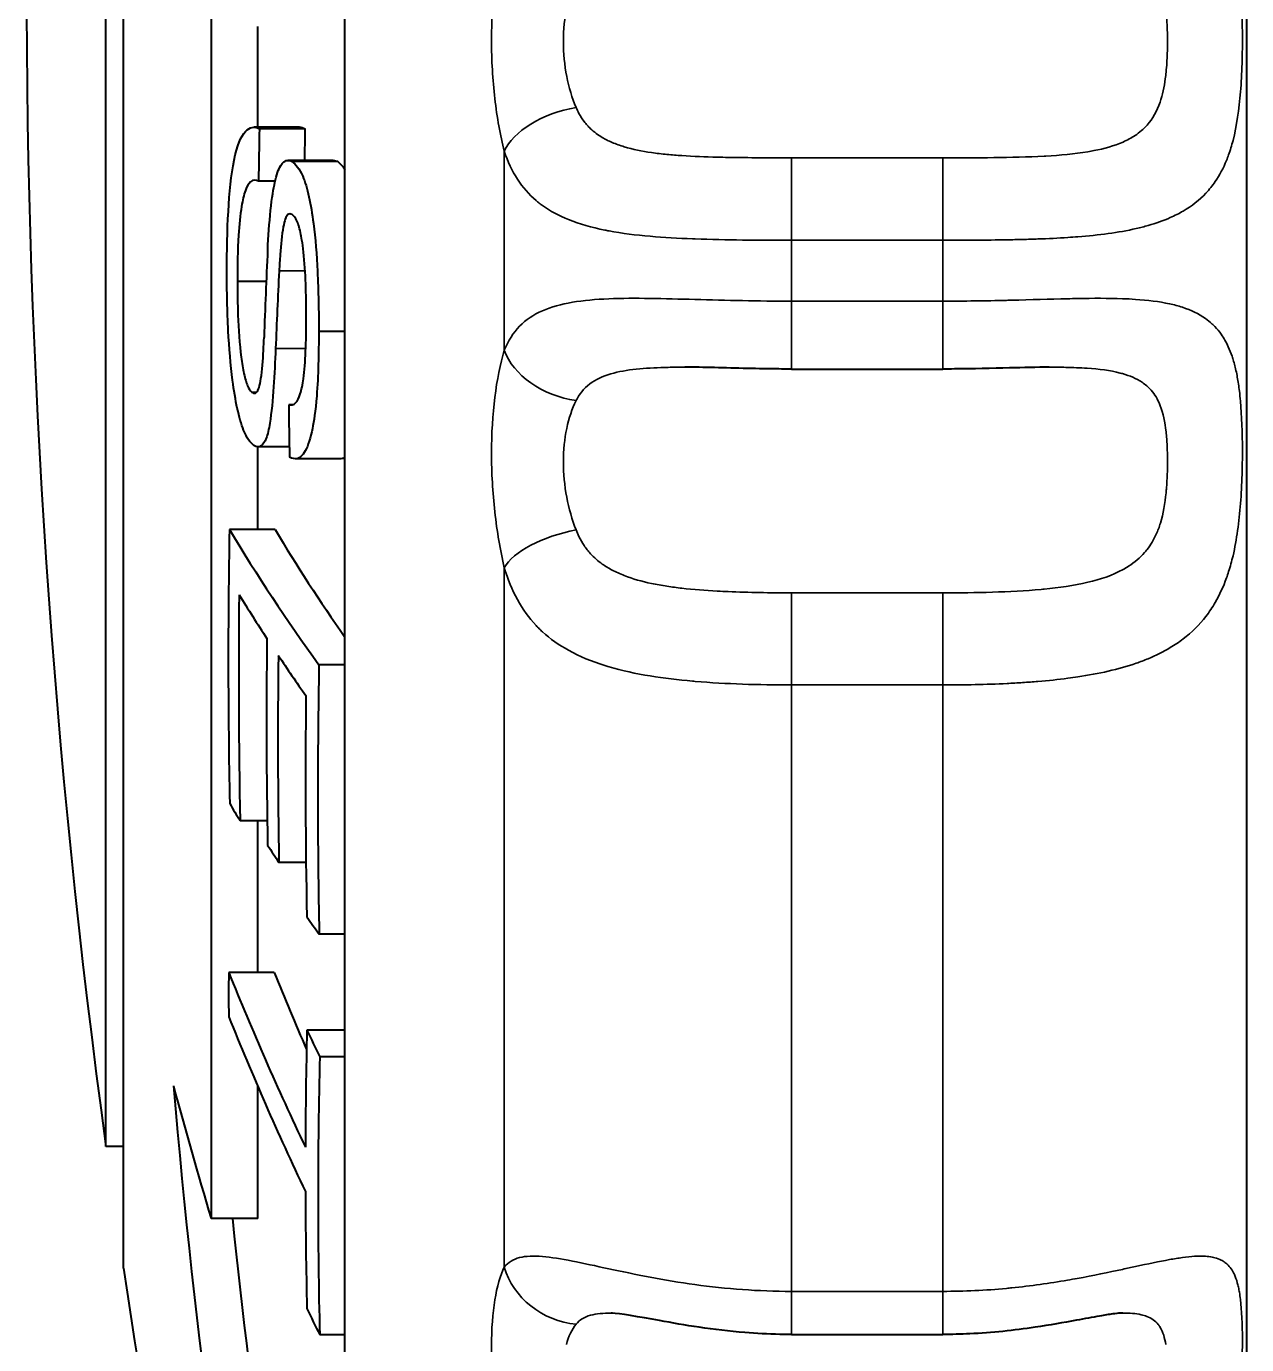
# Model space of a CAD drawing. Header units: millimetres. Extents: x 0 to 3364, y 0 to 2376.
# Drawn here: x 1915.67 to 1923.7, y 1277.7 to 1286.37 of the extents above; entities that cross this region are included whole.
import ezdxf

# ---------------------------------------------------------------- set-up
doc = ezdxf.new("R2010")
doc.units = ezdxf.units.MM
doc.header["$LTSCALE"] = 4
doc.layers.add('가시적인 것(ISO)', color=3, linetype='Continuous', lineweight=40, true_color=0x00ff00)
doc.layers.add('가시적인 좁은 것(ISO)', color=3, linetype='Continuous', lineweight=35, true_color=0x00ff00)

msp = doc.modelspace()

# ---------------------------------------------------------------- linework, layer by layer
at = {"layer": '가시적인 것(ISO)'}
for p, q in [((1923.7023, 1304.6988), (1923.7023, 1269.6988)), ((1916.31, 1278.1988), (1916.31, 1295.1988)), ((1916.1949, 1278.9988), (1916.1949, 1294.3988)), ((1917.7671, 1276.0113), (1917.7671, 1293.8087)), ((1916.8874, 1292.1358), (1916.8874, 1278.526)), ((1917.194, 1285.7057), (1917.194, 1286.3692)), ((1917.4692, 1285.7057), (1917.1692, 1285.7057)), ((1917.5051, 1285.6961), (1917.2051, 1285.6961)), ((1917.6917, 1285.4876), (1917.3917, 1285.4876)), ((1917.7209, 1285.4792), (1917.4209, 1285.4792)), ((1917.3089, 1285.3508), (1917.1995, 1285.3508)), ((1917.2502, 1284.69), (1917.06, 1284.69)), ((1917.7671, 1284.3623), (1917.5961, 1284.3623)), ((1920.7062, 1284.1145), (1921.7023, 1284.1145)), ((1917.1843, 1283.9596), (1917.1587, 1283.9596)), ((1917.4253, 1283.88), (1917.3978, 1283.88)), ((1917.194, 1283.059), (1917.194, 1283.6027)), ((1917.4017, 1283.6025), (1917.197, 1283.6025)), ((1917.7409, 1283.5244), (1917.4409, 1283.5244)), ((1917.3079, 1283.059), (1917.0079, 1283.059)), ((1917.7671, 1282.1689), (1917.5971, 1282.1689)), ((1917.2566, 1281.1422), (1917.0783, 1281.1422)), ((1917.194, 1280.1448), (1917.194, 1281.1422)), ((1917.5118, 1280.8678), (1917.334, 1280.8678)), ((1917.7671, 1280.3968), (1917.5984, 1280.3968)), ((1917.3031, 1280.1448), (1917.0031, 1280.1448)), ((1917.7671, 1279.7638), (1917.5183, 1279.7638)), ((1917.7671, 1279.5896), (1917.6021, 1279.5896)), ((1917.194, 1278.526), (1917.194, 1279.3948)), ((1916.31, 1278.9988), (1916.1949, 1278.9988)), ((1917.194, 1278.526), (1916.8874, 1278.526)), ((1917.7671, 1277.7591), (1917.6021, 1277.7591)), ((1920.7062, 1277.7621), (1921.7023, 1277.7621))]:
    msp.add_line(p, q, dxfattribs=at)
for start, end in [(172.22258, 187.77742), (188.59128, 198.96285)]:
    msp.add_arc((1972.5715, 1286.6988), 56.9, start, end, dxfattribs=at)
for centre, major_axis, ratio, start_param, end_param in [((1972.2715, 1284.6451), (-55.0767, 0), 0.987526, 6.26386, 6.27021), ((1972.5715, 1284.6451), (-55.0767, 0), 0.987526, 6.26386, 6.267694), ((1972.2715, 1282.5651), (-55.0669, 0), 0.948784, 6.238521, 6.249541), ((1972.2715, 1282.2984), (-54.9982, 0), 0.944286, 6.235777, 6.245586), ((1972.2715, 1284.5017), (-54.8773, 0), 0.987352, 0.011475, 0.017843), ((1972.2715, 1282.2088), (-55.2712, 0), 0.929726, 6.26664, 6.301748), ((1972.2715, 1287.5492), (-56.5926, 0), 0.368275, 0.217147, 0.261108), ((1972.5715, 1287.5492), (-56.5926, 0), 0.368275, 0.217147, 0.252056), ((1972.2715, 1282.0973), (-55.2027, 0), 0.929765, 6.272809, 6.301794), ((1972.2715, 1287.2331), (-56.5971, 0), 0.368297, 0.222673, 0.23688), ((1972.2715, 1281.8083), (-55.0196, 0), 0.929742, 6.272761, 6.299367), ((1972.2715, 1281.6955), (-54.9447, 0), 0.929742, 6.272747, 6.299389), ((1972.2715, 1287.2342), (-56.5971, 0), 0.368372, 0.242452, 0.255484), ((1972.2715, 1281.3171), (-54.682, 0), 0.929679, 6.266428, 6.30129), ((1972.2715, 1281.4311), (-54.763, 0), 0.929708, 6.27269, 6.301285), ((1972.2715, 1285.7441), (-56.5907, 0), 0.368181, 0.217153, 0.222701), ((1972.2715, 1285.8706), (-56.593, 0), 0.368181, 0.236898, 0.242471), ((1972.2715, 1285.7756), (-56.5913, 0), 0.368181, 0.255509, 0.261109), ((1972.2715, 1279.9898), (-55.2687, 0), 0.835325, 6.279827, 6.286143), ((1972.2715, 1286.847), (-56.5997, 0), 0.549192, 0.217321, 0.255392), ((1972.5715, 1286.847), (-56.5997, 0), 0.549192, 0.217321, 0.234087), ((1972.2715, 1286.5553), (-56.5997, 0), 0.549192, 0.217316, 0.255388), ((1972.2715, 1278.8497), (-54.7641, 0), 0.835862, 6.263215, 6.280025), ((1972.2715, 1287.6117), (-56.5895, 0), 0.548854, 0.255443, 0.261244), ((1972.2715, 1278.6737), (-54.6803, 0), 0.835776, 6.263143, 6.303198), ((1972.5715, 1283.7189), (-56.1173, 0), 0.948483, 0.081248, 0.173445), ((1972.5715, 1286.6988), (-56.9, 0), 0.69853, 0.184704, 0.207101), ((1972.2715, 1278.8499), (-54.7642, 0), 0.835862, 0.003214, 0.020024), ((1972.5715, 1283.7189), (-55.8131, 0), 0.948483, 0.098253, 0.169616), ((1972.2715, 1285.7809), (-56.5893, 0), 0.548854, 0.255433, 0.261235)]:
    msp.add_ellipse(centre, major_axis=major_axis, ratio=ratio, start_param=start_param, end_param=end_param, dxfattribs=at)
for points, knots in [([(1916.9908, 1284.7571), (1916.9916, 1285.0236), (1917.0007, 1285.296), (1917.0773, 1285.6812), (1917.142, 1285.7291), (1917.2051, 1285.6961)], [0, 0, 0, 0, 0.5, 0.5, 1, 1, 1, 1]), ([(1917.2596, 1284.8978), (1917.2643, 1284.9865), (1917.2702, 1285.0752), (1917.288, 1285.2447), (1917.2981, 1285.3026), (1917.3179, 1285.3908), (1917.3304, 1285.4282), (1917.359, 1285.476), (1917.3716, 1285.4838), (1917.3948, 1285.4896), (1917.4079, 1285.486), (1917.4209, 1285.4792)], [-0.0668895, -0.0668895, -0.0668895, -0.0668895, -0.05546221, -0.05546221, -0.04331443, -0.04331443, -0.02886897, -0.02886897, -0.01583644, -0.01583644, 0, 0, 0, 0]), ([(1917.4209, 1285.4792), (1917.4445, 1285.4623), (1917.4688, 1285.4337), (1917.4903, 1285.3828), (1917.5053, 1285.3471), (1917.5194, 1285.3005), (1917.5312, 1285.2475), (1917.5429, 1285.1947), (1917.5529, 1285.135), (1917.5609, 1285.0728), (1917.5738, 1284.9732), (1917.5822, 1284.8651), (1917.5874, 1284.7582), (1917.594, 1284.6263), (1917.5956, 1284.4932), (1917.5961, 1284.3623)], [0, 0, 0, 0, 0.205675, 0.205675, 0.205675, 0.348861, 0.348861, 0.348861, 0.490832, 0.490832, 0.490832, 0.719149, 0.719149, 0.719149, 1, 1, 1, 1]), ([(1917.1995, 1285.3508), (1917.1814, 1285.3592), (1917.163, 1285.3609), (1917.146, 1285.3457), (1917.1342, 1285.3352), (1917.1228, 1285.3162), (1917.1128, 1285.2892), (1917.1029, 1285.2622), (1917.0943, 1285.2254), (1917.0874, 1285.1839), (1917.0783, 1285.1285), (1917.0721, 1285.0628), (1917.0679, 1284.9951), (1917.0619, 1284.8979), (1917.0603, 1284.7937), (1917.06, 1284.69)], [0, 0, 0, 0, 0.213982, 0.213982, 0.213982, 0.36271, 0.36271, 0.36271, 0.512333, 0.512333, 0.512333, 0.712685, 0.712685, 0.712685, 1, 1, 1, 1]), ([(1917.42, 1285.1315), (1917.4107, 1285.1354), (1917.4012, 1285.1381), (1917.3925, 1285.1305), (1917.3863, 1285.1251), (1917.3804, 1285.1149), (1917.3753, 1285.1011), (1917.3702, 1285.0874), (1917.3658, 1285.0694), (1917.3622, 1285.0495), (1917.3525, 1284.9967), (1917.3467, 1284.9324), (1917.3419, 1284.8684), (1917.3392, 1284.8327), (1917.337, 1284.7962), (1917.335, 1284.7596)], [0, 0, 0, 0, 0.188195, 0.188195, 0.188195, 0.32074, 0.32074, 0.32074, 0.452846, 0.452846, 0.452846, 0.805042, 0.805042, 0.805042, 1, 1, 1, 1]), ([(1917.5138, 1284.4468), (1917.5134, 1284.5714), (1917.5116, 1284.7219), (1917.4916, 1284.9288), (1917.4839, 1284.9732), (1917.4712, 1285.0347), (1917.463, 1285.0629), (1917.441, 1285.1146), (1917.4301, 1285.124), (1917.42, 1285.1315)], [-0.04315913, -0.04315913, -0.04315913, -0.04315913, -0.02890902, -0.02890902, -0.02156326, -0.02156326, -0.01231879, -0.01231879, 0, 0, 0, 0]), ([(1917.1681, 1283.6122), (1917.1454, 1283.6308), (1917.122, 1283.6598), (1917.1009, 1283.7132), (1917.086, 1283.751), (1917.0718, 1283.7999), (1917.0597, 1283.856), (1917.0477, 1283.9118), (1917.0373, 1283.9747), (1917.0288, 1284.0403), (1917.0153, 1284.1432), (1917.0062, 1284.255), (1917.0004, 1284.3655), (1916.9934, 1284.496), (1916.9912, 1284.6276), (1916.9908, 1284.7571)], [0, 0, 0, 0, 0.208448, 0.208448, 0.208448, 0.355174, 0.355174, 0.355174, 0.500497, 0.500497, 0.500497, 0.73003, 0.73003, 0.73003, 1, 1, 1, 1]), ([(1917.06, 1284.69), (1917.0603, 1284.6167), (1917.0611, 1284.5428), (1917.0639, 1284.4689), (1917.0675, 1284.3756), (1917.0739, 1284.2794), (1917.0852, 1284.1927), (1917.0902, 1284.1544), (1917.0962, 1284.1171), (1917.1033, 1284.085), (1917.1105, 1284.0527), (1917.1189, 1284.0243), (1917.1278, 1284.0036), (1917.1359, 1283.9847), (1917.1447, 1283.9718), (1917.1533, 1283.9641), (1917.1551, 1283.9625), (1917.1569, 1283.9611), (1917.1587, 1283.9596)], [0, 0, 0, 0, 0.24964, 0.24964, 0.24964, 0.567627, 0.567627, 0.567627, 0.70644, 0.70644, 0.70644, 0.846562, 0.846562, 0.846562, 0.973764, 0.973764, 0.973764, 1, 1, 1, 1]), ([(1917.3978, 1283.88), (1917.4138, 1283.8762), (1917.4301, 1283.8766), (1917.4448, 1283.8937), (1917.4554, 1283.9061), (1917.4656, 1283.9244), (1917.4741, 1283.9511), (1917.4825, 1283.9779), (1917.4895, 1284.0124), (1917.4949, 1284.0506), (1917.5024, 1284.1041), (1917.5068, 1284.1662), (1917.5096, 1284.2294), (1917.5126, 1284.2999), (1917.5135, 1284.3734), (1917.5138, 1284.4468)], [0, 0, 0, 0, 0.219028, 0.219028, 0.219028, 0.376212, 0.376212, 0.376212, 0.533707, 0.533707, 0.533707, 0.754811, 0.754811, 0.754811, 1, 1, 1, 1]), ([(1917.5961, 1284.3623), (1917.5954, 1284.217), (1917.5926, 1284.0703), (1917.574, 1283.8356), (1917.5635, 1283.77), (1917.5417, 1283.6619), (1917.5256, 1283.6106), (1917.4873, 1283.5406), (1917.4674, 1283.5305), (1917.4394, 1283.521), (1917.421, 1283.526), (1917.4029, 1283.535)], [-0.06755985, -0.06755985, -0.06755985, -0.06755985, -0.05606052, -0.05606052, -0.04711436, -0.04711436, -0.03529811, -0.03529811, -0.02227652, -0.02227652, 0, 0, 0, 0]), ([(1917.1587, 1283.9596), (1917.168, 1283.9544), (1917.1776, 1283.9528), (1917.1863, 1283.9614), (1917.1924, 1283.9675), (1917.1982, 1283.9788), (1917.2031, 1283.9941), (1917.208, 1284.0094), (1917.2122, 1284.029), (1917.2155, 1284.0512), (1917.2236, 1284.1056), (1917.2284, 1284.1709), (1917.2319, 1284.2369), (1917.2334, 1284.2651), (1917.2346, 1284.2938), (1917.2358, 1284.3226)], [0, 0, 0, 0, 0.204759, 0.204759, 0.204759, 0.349575, 0.349575, 0.349575, 0.493777, 0.493777, 0.493777, 0.849303, 0.849303, 0.849303, 1, 1, 1, 1]), ([(1917.3121, 1284.2506), (1917.3083, 1284.1648), (1917.3041, 1284.0795), (1917.2985, 1283.9977), (1917.2926, 1283.9122), (1917.2849, 1283.8282), (1917.2736, 1283.7579), (1917.2673, 1283.7186), (1917.2592, 1283.6843), (1917.2496, 1283.6596), (1917.2401, 1283.6348), (1917.2292, 1283.6182), (1917.2177, 1283.6097), (1917.202, 1283.5979), (1917.1849, 1283.6021), (1917.1681, 1283.6122)], [0, 0, 0, 0, 0.248117, 0.248117, 0.248117, 0.508771, 0.508771, 0.508771, 0.654238, 0.654238, 0.654238, 0.799445, 0.799445, 0.799445, 1, 1, 1, 1]), ([(1920.7062, 1284.1145), (1920.7008, 1284.1145), (1920.6954, 1284.1145), (1920.6739, 1284.1146), (1920.6578, 1284.1146), (1920.5933, 1284.115), (1920.5449, 1284.1157), (1920.3514, 1284.1191), (1920.2055, 1284.1243), (1920.051, 1284.1265), (1920.0284, 1284.1267), (1920.0063, 1284.1267)], [0, 0, 0, 0, 0.00161277, 0.00161277, 0.00645153, 0.00645153, 0.0209804, 0.0209804, 0.06502128, 0.06502128, 0.07273627, 0.07273627, 0.07273627, 0.07273627]), ([(1922.403, 1284.1266), (1922.3217, 1284.1266), (1922.2327, 1284.1242), (1922.0247, 1284.1186), (1921.902, 1284.1157), (1921.754, 1284.1146), (1921.7281, 1284.1145), (1921.7023, 1284.1145)], [0.00000539, 0.00000539, 0.00000539, 0.00000539, 0.02840821, 0.02840821, 0.0651155, 0.0651155, 0.07287177, 0.07287177, 0.07287177, 0.07287177]), ([(1917.7671, 1283.5315), (1917.7632, 1283.5293), (1917.7598, 1283.5279), (1917.7518, 1283.5252), (1917.7464, 1283.5244), (1917.7409, 1283.5244)], [-0.02572295, -0.02572295, -0.02572295, -0.02572295, -0.02227603, -0.02227603, -0.01556886, -0.01556886, -0.01556886, -0.01556886]), ([(1920.7062, 1277.7621), (1920.6806, 1277.7621), (1920.655, 1277.7624), (1920.5527, 1277.7646), (1920.476, 1277.7686), (1920.298, 1277.7828), (1920.1967, 1277.7948), (1920.0089, 1277.8229), (1919.9209, 1277.8385), (1919.7067, 1277.8778), (1919.5669, 1277.9013), (1919.5247, 1277.903), (1919.5222, 1277.9031), (1919.5207, 1277.9031)], [0, 0, 0, 0, 0.0076706, 0.0076706, 0.0307182, 0.0307182, 0.0617722, 0.0617722, 0.0904408, 0.0904408, 0.1366879, 0.1366879, 0.1404986, 0.1404986, 0.1404986, 0.1404986]), ([(1922.8874, 1277.9031), (1922.8843, 1277.9031), (1922.8775, 1277.9029), (1922.8564, 1277.9014), (1922.8399, 1277.8996), (1922.7959, 1277.8938), (1922.7663, 1277.889), (1922.6879, 1277.8755), (1922.6363, 1277.8658), (1922.4973, 1277.8401), (1922.4052, 1277.8237), (1922.1725, 1277.789), (1922.0266, 1277.7733), (1921.8212, 1277.7636), (1921.7617, 1277.7621), (1921.7023, 1277.7621)], [0, 0, 0, 0, 0.0076116, 0.0076116, 0.017567, 0.017567, 0.0306293, 0.0306293, 0.049629, 0.049629, 0.0796158, 0.0796158, 0.1236602, 0.1236602, 0.1414928, 0.1414928, 0.1414928, 0.1414928])]:
    msp.add_open_spline(points, degree=3, knots=knots, dxfattribs=at)
for points in [[(1917.4692, 1285.7057), (1917.4811, 1285.7057), (1917.4931, 1285.7024), (1917.5051, 1285.6961)], [(1917.6917, 1285.4876), (1917.7014, 1285.4876), (1917.7112, 1285.4843), (1917.7209, 1285.4792)], [(1917.7209, 1285.4792), (1917.7364, 1285.4681), (1917.7521, 1285.452), (1917.7671, 1285.428)], [(1920.0063, 1284.1267), (1920.006, 1284.1267), (1920.0057, 1284.1267), (1920.0054, 1284.1267)], [(1922.8874, 1277.9031), (1922.8874, 1277.9031), (1922.8874, 1277.9031), (1922.8874, 1277.9031)]]:
    msp.add_open_spline(points, degree=3, dxfattribs=at)
at = {"layer": '가시적인 좁은 것(ISO)'}
for p, q in [((1918.8167, 1285.5472), (1918.8167, 1284.2381)), ((1920.7062, 1285.5044), (1921.7023, 1285.5044)), ((1920.7062, 1284.9617), (1920.7062, 1285.5044)), ((1921.7023, 1285.5044), (1921.7023, 1284.9617)), ((1920.7062, 1284.9617), (1920.7062, 1284.5611)), ((1921.7023, 1284.9617), (1920.7062, 1284.9617)), ((1921.7023, 1284.9617), (1921.7023, 1284.5611)), ((1917.5059, 1284.7596), (1917.335, 1284.7596)), ((1920.7062, 1284.1145), (1920.7062, 1284.5611)), ((1920.7062, 1284.5611), (1921.7023, 1284.5611)), ((1921.7023, 1284.5611), (1921.7023, 1284.1145)), ((1917.5104, 1284.2506), (1917.3121, 1284.2506)), ((1918.8167, 1282.8076), (1918.8167, 1278.2062)), ((1920.7062, 1282.642), (1921.7023, 1282.642)), ((1920.7062, 1282.0358), (1920.7062, 1282.642)), ((1921.7023, 1282.0358), (1921.7023, 1282.642)), ((1920.7062, 1282.0358), (1920.7062, 1278.0458)), ((1921.7023, 1282.0358), (1920.7062, 1282.0358)), ((1921.7023, 1282.0358), (1921.7023, 1278.0458)), ((1920.7062, 1277.7621), (1920.7062, 1278.0458)), ((1920.7062, 1278.0458), (1921.7023, 1278.0458)), ((1921.7023, 1277.7621), (1921.7023, 1278.0458))]:
    msp.add_line(p, q, dxfattribs=at)
for centre, major_axis, ratio, start_param, end_param in [((1919.2891, 1285.5573), (-0.4847, -0.1229), 0.544773, 4.575119, 5.8823), ((1919.2891, 1284.2597), (0.4792, -0.1426), 0.691297, 3.608122, 4.915303), ((1919.2891, 1282.8418), (-0.487, -0.1135), 0.418641, 4.615134, 5.922315), ((1919.2891, 1278.2808), (-0.4493, 0.2194), 0.882823, 0.670668, 1.977849), ((1919.584, 1277.2727), (0.2088, -0.619), 0.508541, 3.451727, 3.804116)]:
    msp.add_ellipse(centre, major_axis=major_axis, ratio=ratio, start_param=start_param, end_param=end_param, dxfattribs=at)
for points, knots in [([(1921.7023, 1287.5238), (1921.8445, 1287.5238), (1921.9842, 1287.5237), (1922.1215, 1287.5226), (1922.1331, 1287.5225), (1922.1447, 1287.5224), (1922.1563, 1287.5223), (1922.2816, 1287.5211), (1922.4058, 1287.5189), (1922.5233, 1287.5137), (1922.5449, 1287.5128), (1922.5664, 1287.5117), (1922.5876, 1287.5105), (1922.6919, 1287.5048), (1922.7916, 1287.4962), (1922.886, 1287.4825), (1922.9145, 1287.4784), (1922.9425, 1287.4737), (1922.97, 1287.4686), (1923.0518, 1287.4532), (1923.1268, 1287.4333), (1923.1953, 1287.4068), (1923.2245, 1287.3956), (1923.2525, 1287.3831), (1923.2794, 1287.3691), (1923.3367, 1287.3395), (1923.387, 1287.3041), (1923.4307, 1287.2618), (1923.4468, 1287.2463), (1923.462, 1287.2297), (1923.4764, 1287.2121), (1923.4819, 1287.2053), (1923.4874, 1287.1983), (1923.4926, 1287.1912), (1923.5079, 1287.1707), (1923.522, 1287.149), (1923.535, 1287.1259), (1923.5438, 1287.1104), (1923.552, 1287.0944), (1923.5598, 1287.0777), (1923.5676, 1287.0611), (1923.5748, 1287.0439), (1923.5816, 1287.0261), (1923.5907, 1287.0024), (1923.599, 1286.9776), (1923.6065, 1286.9517), (1923.6081, 1286.9462), (1923.6096, 1286.9407), (1923.6111, 1286.9351), (1923.615, 1286.9209), (1923.6186, 1286.9065), (1923.6221, 1286.8917), (1923.6293, 1286.8608), (1923.6355, 1286.8287), (1923.641, 1286.7955), (1923.6437, 1286.7789), (1923.6462, 1286.762), (1923.6485, 1286.7449), (1923.6508, 1286.7278), (1923.6529, 1286.7104), (1923.6548, 1286.6928), (1923.6573, 1286.67), (1923.6596, 1286.6468), (1923.6615, 1286.6232), (1923.6704, 1286.5167), (1923.6742, 1286.401), (1923.6743, 1286.2849), (1923.6743, 1286.2494), (1923.674, 1286.2135), (1923.6733, 1286.1779), (1923.673, 1286.16), (1923.6725, 1286.1422), (1923.672, 1286.1245), (1923.67, 1286.0607), (1923.6667, 1285.9987), (1923.662, 1285.9388), (1923.6527, 1285.8233), (1923.637, 1285.7131), (1923.6125, 1285.6182), (1923.604, 1285.5852), (1923.5944, 1285.5538), (1923.5836, 1285.5238), (1923.5791, 1285.5114), (1923.5745, 1285.4992), (1923.5696, 1285.4872), (1923.5489, 1285.4367), (1923.5244, 1285.3904), (1923.4958, 1285.3486), (1923.4769, 1285.3211), (1923.4564, 1285.2957), (1923.4342, 1285.2722), (1923.3909, 1285.2262), (1923.3408, 1285.187), (1923.284, 1285.1538), (1923.2573, 1285.1382), (1923.2292, 1285.124), (1923.2, 1285.111), (1923.1544, 1285.0908), (1923.1057, 1285.0736), (1923.0543, 1285.0589), (1923.0287, 1285.0516), (1923.0023, 1285.0449), (1922.9752, 1285.0387), (1922.8574, 1285.0118), (1922.7294, 1284.9955), (1922.5916, 1284.9848), (1922.57, 1284.9831), (1922.5482, 1284.9815), (1922.5262, 1284.9801), (1922.4617, 1284.9758), (1922.3959, 1284.9727), (1922.3291, 1284.9703), (1922.2957, 1284.9691), (1922.262, 1284.9681), (1922.228, 1284.9672), (1922.194, 1284.9663), (1922.1597, 1284.9656), (1922.1252, 1284.965), (1922.0561, 1284.9637), (1921.986, 1284.9629), (1921.9153, 1284.9624), (1921.8446, 1284.9619), (1921.7735, 1284.9617), (1921.7023, 1284.9617)], [0, 0, 0, 0, 0.000420749, 0.000420749, 0.000420749, 0.000456315, 0.000456315, 0.000456315, 0.000841498, 0.000841498, 0.000841498, 0.000912616, 0.000912616, 0.000912616, 0.001262247, 0.001262247, 0.001262247, 0.001368007, 0.001368007, 0.001368007, 0.001682996, 0.001682996, 0.001682996, 0.001817418, 0.001817418, 0.001817418, 0.002103745, 0.002103745, 0.002103745, 0.002208932, 0.002208932, 0.002208932, 0.002249619, 0.002249619, 0.002249619, 0.002366713, 0.002366713, 0.002366713, 0.002445604, 0.002445604, 0.002445604, 0.002524494, 0.002524494, 0.002524494, 0.002629681, 0.002629681, 0.002629681, 0.002651956, 0.002651956, 0.002651956, 0.002708572, 0.002708572, 0.002708572, 0.002826907, 0.002826907, 0.002826907, 0.002886075, 0.002886075, 0.002886075, 0.002945243, 0.002945243, 0.002945243, 0.003021559, 0.003021559, 0.003021559, 0.003365992, 0.003365992, 0.003365992, 0.003471179, 0.003471179, 0.003471179, 0.003523773, 0.003523773, 0.003523773, 0.003713713, 0.003713713, 0.003713713, 0.004080236, 0.004080236, 0.004080236, 0.00420749, 0.00420749, 0.00420749, 0.004260084, 0.004260084, 0.004260084, 0.004482243, 0.004482243, 0.004482243, 0.004628239, 0.004628239, 0.004628239, 0.004914142, 0.004914142, 0.004914142, 0.005048988, 0.005048988, 0.005048988, 0.005259363, 0.005259363, 0.005259363, 0.005364122, 0.005364122, 0.005364122, 0.005819028, 0.005819028, 0.005819028, 0.005890486, 0.005890486, 0.005890486, 0.006100861, 0.006100861, 0.006100861, 0.006206048, 0.006206048, 0.006206048, 0.006311235, 0.006311235, 0.006311235, 0.00652161, 0.00652161, 0.00652161, 0.006731984, 0.006731984, 0.006731984, 0.006731984]), ([(1918.8167, 1285.5472), (1918.7897, 1285.6537), (1918.769, 1285.7692), (1918.7546, 1285.8938), (1918.7402, 1286.0184), (1918.7327, 1286.1469), (1918.7327, 1286.2772), (1918.7326, 1286.5378), (1918.7627, 1286.7922), (1918.8167, 1286.9985)], [0, 0, 0, 0, 0.000387646, 0.000387646, 0.000387646, 0.000775291, 0.000775291, 0.000775291, 0.001550582, 0.001550582, 0.001550582, 0.001550582]), ([(1921.7023, 1285.5044), (1921.928, 1285.5044), (1922.1527, 1285.5038), (1922.3693, 1285.5154), (1922.373, 1285.5156), (1922.3767, 1285.5158), (1922.3804, 1285.516), (1922.4757, 1285.5213), (1922.5678, 1285.5293), (1922.657, 1285.5441), (1922.6705, 1285.5464), (1922.6839, 1285.5488), (1922.6971, 1285.5514), (1922.7652, 1285.5646), (1922.8297, 1285.5824), (1922.8886, 1285.6083), (1922.9167, 1285.6207), (1922.9431, 1285.6349), (1922.9677, 1285.6512), (1922.9971, 1285.6707), (1923.0239, 1285.6935), (1923.0474, 1285.7199), (1923.0846, 1285.7617), (1923.1127, 1285.8125), (1923.1326, 1285.8703), (1923.1488, 1285.9175), (1923.1597, 1285.9702), (1923.167, 1286.024), (1923.1689, 1286.0382), (1923.1706, 1286.0526), (1923.172, 1286.0671), (1923.1761, 1286.1073), (1923.1787, 1286.149), (1923.18, 1286.1913), (1923.1809, 1286.2182), (1923.1813, 1286.2452), (1923.1813, 1286.272), (1923.1812, 1286.341), (1923.1786, 1286.4101), (1923.1717, 1286.4755), (1923.1699, 1286.4932), (1923.1677, 1286.5106), (1923.1652, 1286.5278), (1923.1582, 1286.5749), (1923.1482, 1286.6199), (1923.134, 1286.6613), (1923.1164, 1286.7122), (1923.0922, 1286.7574), (1923.0602, 1286.7955)], [0, 0, 0, 0, 0.000676607, 0.000676607, 0.000676607, 0.000688152, 0.000688152, 0.000688152, 0.000986863, 0.000986863, 0.000986863, 0.001032228, 0.001032228, 0.001032228, 0.001265188, 0.001265188, 0.001265188, 0.001376304, 0.001376304, 0.001376304, 0.001509567, 0.001509567, 0.001509567, 0.00172038, 0.00172038, 0.00172038, 0.001892418, 0.001892418, 0.001892418, 0.001937917, 0.001937917, 0.001937917, 0.002064456, 0.002064456, 0.002064456, 0.002144939, 0.002144939, 0.002144939, 0.00235243, 0.00235243, 0.00235243, 0.002408532, 0.002408532, 0.002408532, 0.002562745, 0.002562745, 0.002562745, 0.002752608, 0.002752608, 0.002752608, 0.002752608]), ([(1919.2891, 1286.6988), (1919.2367, 1286.5789), (1919.2057, 1286.427), (1919.2058, 1286.2698), (1919.2059, 1286.1126), (1919.2367, 1285.9596), (1919.2891, 1285.8357)], [0, 0, 0, 0, 0.0004694766, 0.0004694766, 0.0004694766, 0.0009391665, 0.0009391665, 0.0009391665, 0.0009391665]), ([(1919.2891, 1285.8357), (1919.2949, 1285.8221), (1919.3012, 1285.8089), (1919.3081, 1285.7962), (1919.3184, 1285.7771), (1919.33, 1285.7591), (1919.3428, 1285.7423), (1919.3492, 1285.7339), (1919.3559, 1285.7258), (1919.3629, 1285.7181), (1919.3664, 1285.7142), (1919.3699, 1285.7104), (1919.3735, 1285.7067), (1919.3772, 1285.7029), (1919.3809, 1285.6993), (1919.3846, 1285.6957), (1919.4078, 1285.6738), (1919.4335, 1285.6547), (1919.4615, 1285.6381), (1919.482, 1285.626), (1919.5038, 1285.6152), (1919.5264, 1285.6055), (1919.5521, 1285.5946), (1919.5788, 1285.5851), (1919.6062, 1285.5769), (1919.6628, 1285.5599), (1919.7229, 1285.548), (1919.7856, 1285.5388), (1919.8192, 1285.5339), (1919.8531, 1285.5299), (1919.8875, 1285.5265), (1919.9198, 1285.5233), (1919.9526, 1285.5207), (1919.9856, 1285.5185), (1920.062, 1285.5134), (1920.1394, 1285.5106), (1920.2188, 1285.5086), (1920.2425, 1285.508), (1920.2662, 1285.5075), (1920.2899, 1285.5071), (1920.4274, 1285.5046), (1920.5662, 1285.5044), (1920.7062, 1285.5044)], [0.002610222, 0.002610222, 0.002610222, 0.002610222, 0.002662712, 0.002662712, 0.002662712, 0.002741446, 0.002741446, 0.002741446, 0.002780813, 0.002780813, 0.002780813, 0.002800497, 0.002800497, 0.002800497, 0.00282018, 0.00282018, 0.00282018, 0.002941456, 0.002941456, 0.002941456, 0.003030138, 0.003030138, 0.003030138, 0.003130664, 0.003130664, 0.003130664, 0.00333862, 0.00333862, 0.00333862, 0.003450054, 0.003450054, 0.003450054, 0.003555033, 0.003555033, 0.003555033, 0.003797578, 0.003797578, 0.003797578, 0.00386997, 0.00386997, 0.00386997, 0.004289886, 0.004289886, 0.004289886, 0.004289886]), ([(1920.7062, 1284.9617), (1920.4894, 1284.9617), (1920.2784, 1284.963), (1920.0733, 1284.9705), (1920.0676, 1284.9707), (1920.062, 1284.971), (1920.0564, 1284.9712), (1919.9596, 1284.9749), (1919.8667, 1284.98), (1919.7772, 1284.9878), (1919.6826, 1284.9961), (1919.5921, 1285.0075), (1919.5062, 1285.0236), (1919.497, 1285.0253), (1919.4878, 1285.0271), (1919.4787, 1285.0289), (1919.3921, 1285.0463), (1919.3122, 1285.0687), (1919.2395, 1285.0979), (1919.1772, 1285.123), (1919.1193, 1285.1537), (1919.0682, 1285.1902), (1919.0609, 1285.1955), (1919.0537, 1285.2008), (1919.0467, 1285.2063), (1919.0397, 1285.2117), (1919.0328, 1285.2174), (1919.026, 1285.2231), (1918.9314, 1285.3034), (1918.8617, 1285.411), (1918.8167, 1285.5472)], [0, 0, 0, 0, 0.000641191, 0.000641191, 0.000641191, 0.00065882, 0.00065882, 0.00065882, 0.000961786, 0.000961786, 0.000961786, 0.001282382, 0.001282382, 0.001282382, 0.001316763, 0.001316763, 0.001316763, 0.001643352, 0.001643352, 0.001643352, 0.001923573, 0.001923573, 0.001923573, 0.001963585, 0.001963585, 0.001963585, 0.002003722, 0.002003722, 0.002003722, 0.002564764, 0.002564764, 0.002564764, 0.002564764]), ([(1918.8167, 1284.2381), (1918.8423, 1284.3006), (1918.8758, 1284.3535), (1918.9593, 1284.4391), (1919.0089, 1284.472), (1919.1839, 1284.549), (1919.3331, 1284.5695), (1919.675, 1284.5838), (1919.8687, 1284.5779), (1920.2745, 1284.5665), (1920.4898, 1284.5611), (1920.7062, 1284.5611)], [0.004174723, 0.004174723, 0.004174723, 0.004174723, 0.004494381, 0.004494381, 0.004814039, 0.004814039, 0.005453354, 0.005453354, 0.006092669, 0.006092669, 0.006731984, 0.006731984, 0.006731984, 0.006731984]), ([(1921.7023, 1284.5611), (1921.8445, 1284.5611), (1921.9842, 1284.5632), (1922.1215, 1284.5665), (1922.1331, 1284.5667), (1922.1447, 1284.567), (1922.1563, 1284.5673), (1922.2816, 1284.5704), (1922.4058, 1284.5745), (1922.5233, 1284.5771), (1922.5449, 1284.5776), (1922.5664, 1284.578), (1922.5876, 1284.5784), (1922.6919, 1284.5803), (1922.7916, 1284.5808), (1922.886, 1284.5774), (1922.9145, 1284.5763), (1922.9425, 1284.575), (1922.97, 1284.5731), (1923.0518, 1284.5677), (1923.1268, 1284.5586), (1923.1953, 1284.5437), (1923.2245, 1284.5373), (1923.2525, 1284.5299), (1923.2794, 1284.5211), (1923.3367, 1284.5025), (1923.387, 1284.4785), (1923.4307, 1284.4476), (1923.4468, 1284.4362), (1923.462, 1284.4238), (1923.4764, 1284.4104), (1923.4819, 1284.4053), (1923.4874, 1284.3999), (1923.4926, 1284.3944), (1923.5079, 1284.3786), (1923.522, 1284.3615), (1923.535, 1284.3431), (1923.5438, 1284.3306), (1923.552, 1284.3176), (1923.5598, 1284.304), (1923.5676, 1284.2903), (1923.5748, 1284.2761), (1923.5816, 1284.2613), (1923.5907, 1284.2415), (1923.599, 1284.2205), (1923.6065, 1284.1982), (1923.6081, 1284.1935), (1923.6096, 1284.1888), (1923.6111, 1284.184), (1923.615, 1284.1717), (1923.6186, 1284.1592), (1923.6221, 1284.1463), (1923.6293, 1284.1193), (1923.6355, 1284.091), (1923.641, 1284.0613), (1923.6437, 1284.0464), (1923.6462, 1284.0312), (1923.6485, 1284.0157), (1923.6508, 1284.0002), (1923.6529, 1283.9844), (1923.6548, 1283.9683), (1923.6573, 1283.9475), (1923.6596, 1283.9261), (1923.6615, 1283.9041), (1923.6704, 1283.8052), (1923.6742, 1283.6946), (1923.6743, 1283.5803), (1923.6743, 1283.5453), (1923.674, 1283.5097), (1923.6733, 1283.474), (1923.673, 1283.4561), (1923.6725, 1283.4382), (1923.672, 1283.4203), (1923.67, 1283.3558), (1923.6667, 1283.2922), (1923.662, 1283.2299), (1923.6527, 1283.1096), (1923.637, 1282.9913), (1923.6125, 1282.8865), (1923.604, 1282.8502), (1923.5944, 1282.8151), (1923.5836, 1282.7813), (1923.5791, 1282.7673), (1923.5745, 1282.7535), (1923.5696, 1282.7399), (1923.5489, 1282.6825), (1923.5244, 1282.6287), (1923.4958, 1282.5791), (1923.4769, 1282.5466), (1923.4564, 1282.516), (1923.4342, 1282.4874), (1923.3909, 1282.4313), (1923.3408, 1282.3818), (1923.284, 1282.3385), (1923.2573, 1282.3181), (1923.2292, 1282.2992), (1923.2, 1282.2816), (1923.1544, 1282.2543), (1923.1057, 1282.2301), (1923.0543, 1282.2088), (1923.0287, 1282.1981), (1923.0023, 1282.1881), (1922.9752, 1282.1788), (1922.8574, 1282.1381), (1922.7294, 1282.1099), (1922.5916, 1282.0892), (1922.57, 1282.086), (1922.5482, 1282.0829), (1922.5262, 1282.08), (1922.4617, 1282.0715), (1922.3959, 1282.0647), (1922.3291, 1282.0591), (1922.2957, 1282.0562), (1922.262, 1282.0538), (1922.228, 1282.0515), (1922.194, 1282.0493), (1922.1597, 1282.0474), (1922.1252, 1282.0456), (1922.0561, 1282.0422), (1921.986, 1282.0397), (1921.9153, 1282.0381), (1921.8446, 1282.0365), (1921.7735, 1282.0358), (1921.7023, 1282.0358)], [0, 0, 0, 0, 0.000420749, 0.000420749, 0.000420749, 0.000456315, 0.000456315, 0.000456315, 0.000841498, 0.000841498, 0.000841498, 0.000912616, 0.000912616, 0.000912616, 0.001262247, 0.001262247, 0.001262247, 0.001368007, 0.001368007, 0.001368007, 0.001682996, 0.001682996, 0.001682996, 0.001817418, 0.001817418, 0.001817418, 0.002103745, 0.002103745, 0.002103745, 0.002208932, 0.002208932, 0.002208932, 0.002249619, 0.002249619, 0.002249619, 0.002366713, 0.002366713, 0.002366713, 0.002445604, 0.002445604, 0.002445604, 0.002524494, 0.002524494, 0.002524494, 0.002629681, 0.002629681, 0.002629681, 0.002651956, 0.002651956, 0.002651956, 0.002708572, 0.002708572, 0.002708572, 0.002826907, 0.002826907, 0.002826907, 0.002886075, 0.002886075, 0.002886075, 0.002945243, 0.002945243, 0.002945243, 0.003021559, 0.003021559, 0.003021559, 0.003365992, 0.003365992, 0.003365992, 0.003471179, 0.003471179, 0.003471179, 0.003523773, 0.003523773, 0.003523773, 0.003713713, 0.003713713, 0.003713713, 0.004080236, 0.004080236, 0.004080236, 0.00420749, 0.00420749, 0.00420749, 0.004260084, 0.004260084, 0.004260084, 0.004482243, 0.004482243, 0.004482243, 0.004628239, 0.004628239, 0.004628239, 0.004914142, 0.004914142, 0.004914142, 0.005048988, 0.005048988, 0.005048988, 0.005259363, 0.005259363, 0.005259363, 0.005364122, 0.005364122, 0.005364122, 0.005819028, 0.005819028, 0.005819028, 0.005890486, 0.005890486, 0.005890486, 0.006100861, 0.006100861, 0.006100861, 0.006206048, 0.006206048, 0.006206048, 0.006311235, 0.006311235, 0.006311235, 0.00652161, 0.00652161, 0.00652161, 0.006731984, 0.006731984, 0.006731984, 0.006731984]), ([(1918.8167, 1282.8076), (1918.7897, 1282.9235), (1918.769, 1283.0457), (1918.7546, 1283.1744), (1918.7402, 1283.303), (1918.7327, 1283.4326), (1918.7327, 1283.5611), (1918.7326, 1283.818), (1918.7627, 1284.0566), (1918.8167, 1284.2381)], [0, 0, 0, 0, 0.000387646, 0.000387646, 0.000387646, 0.000775291, 0.000775291, 0.000775291, 0.001550582, 0.001550582, 0.001550582, 0.001550582]), ([(1920.0054, 1284.1267), (1919.9682, 1284.1266), (1919.9315, 1284.1263), (1919.8952, 1284.1256), (1919.7669, 1284.123), (1919.6433, 1284.1157), (1919.5367, 1284.0879), (1919.4834, 1284.0739), (1919.4348, 1284.0545), (1919.3941, 1284.0271), (1919.3534, 1283.9998), (1919.3198, 1283.9632), (1919.2956, 1283.9189)], [0.0007118861, 0.0007118861, 0.0007118861, 0.0007118861, 0.0008290312, 0.0008290312, 0.0008290312, 0.0012435468, 0.0012435468, 0.0012435468, 0.0014508046, 0.0014508046, 0.0014508046, 0.0016580624, 0.0016580624, 0.0016580624, 0.0016580624]), ([(1923.1129, 1283.9189), (1923.095, 1283.9515), (1923.0723, 1283.98), (1923.0451, 1284.0036), (1923.0353, 1284.0121), (1923.0249, 1284.02), (1923.0141, 1284.0273), (1922.9769, 1284.0522), (1922.9334, 1284.0706), (1922.8851, 1284.0842), (1922.8805, 1284.0855), (1922.8758, 1284.0868), (1922.871, 1284.0881), (1922.8039, 1284.1056), (1922.7308, 1284.1145), (1922.6531, 1284.1198), (1922.6069, 1284.1229), (1922.5599, 1284.1247), (1922.5121, 1284.1256), (1922.4761, 1284.1264), (1922.4397, 1284.1266), (1922.403, 1284.1266)], [0.00262932, 0.00262932, 0.00262932, 0.00262932, 0.0027819624, 0.0027819624, 0.0027819624, 0.0028368907, 0.0028368907, 0.0028368907, 0.003026101, 0.003026101, 0.003026101, 0.0030444615, 0.0030444615, 0.0030444615, 0.0033049704, 0.0033049704, 0.0033049704, 0.003459603, 0.003459603, 0.003459603, 0.0035761504, 0.0035761504, 0.0035761504, 0.0035761504]), ([(1919.2891, 1283.9065), (1919.2367, 1283.8009), (1919.2057, 1283.6587), (1919.2058, 1283.5038), (1919.2059, 1283.3489), (1919.2367, 1283.1905), (1919.2891, 1283.0557)], [0, 0, 0, 0, 0.0004694766, 0.0004694766, 0.0004694766, 0.0009391665, 0.0009391665, 0.0009391665, 0.0009391665]), ([(1921.7023, 1282.642), (1921.9216, 1282.642), (1922.14, 1282.6457), (1922.3508, 1282.665), (1922.3569, 1282.6655), (1922.3631, 1282.6661), (1922.3693, 1282.6667), (1922.4684, 1282.6763), (1922.5642, 1282.6896), (1922.6562, 1282.7112), (1922.7393, 1282.7308), (1922.8177, 1282.7567), (1922.8886, 1282.7954), (1922.9011, 1282.8022), (1922.9132, 1282.8093), (1922.925, 1282.8169), (1922.9645, 1282.8422), (1922.9998, 1282.8717), (1923.0305, 1282.9067), (1923.0363, 1282.9133), (1923.0419, 1282.9201), (1923.0474, 1282.9271), (1923.071, 1282.9573), (1923.0912, 1282.9913), (1923.1076, 1283.0276), (1923.1181, 1283.0509), (1923.1272, 1283.0754), (1923.1349, 1283.1008), (1923.1539, 1283.1628), (1923.1653, 1283.2314), (1923.1721, 1283.2999), (1923.1732, 1283.311), (1923.1741, 1283.3223), (1923.175, 1283.3335), (1923.1795, 1283.3908), (1923.1813, 1283.4492), (1923.1813, 1283.506), (1923.1813, 1283.5565), (1923.1798, 1283.6067), (1923.1761, 1283.6549), (1923.1749, 1283.671), (1923.1735, 1283.6868), (1923.1717, 1283.7023), (1923.1648, 1283.7652), (1923.1532, 1283.8231), (1923.1339, 1283.8732), (1923.1278, 1283.8892), (1923.1207, 1283.9045), (1923.1129, 1283.9189)], [0, 0, 0, 0, 0.00065733, 0.00065733, 0.00065733, 0.00067659, 0.00067659, 0.00067659, 0.000985995, 0.000985995, 0.000985995, 0.001265549, 0.001265549, 0.001265549, 0.00131466, 0.00131466, 0.00131466, 0.001478992, 0.001478992, 0.001478992, 0.001509908, 0.001509908, 0.001509908, 0.001643325, 0.001643325, 0.001643325, 0.001728937, 0.001728937, 0.001728937, 0.001937893, 0.001937893, 0.001937893, 0.00197199, 0.00197199, 0.00197199, 0.002145753, 0.002145753, 0.002145753, 0.002300655, 0.002300655, 0.002300655, 0.002352319, 0.002352319, 0.002352319, 0.002561959, 0.002561959, 0.002561959, 0.00262932, 0.00262932, 0.00262932, 0.00262932]), ([(1919.2891, 1283.0557), (1919.2949, 1283.0409), (1919.3012, 1283.0265), (1919.3081, 1283.0124), (1919.3184, 1282.9914), (1919.33, 1282.9713), (1919.3428, 1282.9524), (1919.3492, 1282.943), (1919.3559, 1282.9338), (1919.3629, 1282.9249), (1919.3664, 1282.9205), (1919.3699, 1282.9162), (1919.3735, 1282.9119), (1919.3772, 1282.9076), (1919.3809, 1282.9034), (1919.3846, 1282.8993), (1919.4078, 1282.874), (1919.4335, 1282.8515), (1919.4615, 1282.8316), (1919.482, 1282.8171), (1919.5038, 1282.8039), (1919.5264, 1282.7919), (1919.5521, 1282.7783), (1919.5788, 1282.7662), (1919.6062, 1282.7556), (1919.6628, 1282.7336), (1919.7229, 1282.717), (1919.7856, 1282.7038), (1919.8192, 1282.6967), (1919.8531, 1282.6906), (1919.8875, 1282.6853), (1919.9198, 1282.6803), (1919.9526, 1282.676), (1919.9856, 1282.6722), (1920.062, 1282.6635), (1920.1394, 1282.6578), (1920.2188, 1282.6534), (1920.2425, 1282.6522), (1920.2662, 1282.651), (1920.2899, 1282.65), (1920.4274, 1282.644), (1920.5662, 1282.642), (1920.7062, 1282.642)], [0.002610222, 0.002610222, 0.002610222, 0.002610222, 0.002662712, 0.002662712, 0.002662712, 0.002741446, 0.002741446, 0.002741446, 0.002780813, 0.002780813, 0.002780813, 0.002800497, 0.002800497, 0.002800497, 0.00282018, 0.00282018, 0.00282018, 0.002941456, 0.002941456, 0.002941456, 0.003030138, 0.003030138, 0.003030138, 0.003130664, 0.003130664, 0.003130664, 0.00333862, 0.00333862, 0.00333862, 0.003450054, 0.003450054, 0.003450054, 0.003555033, 0.003555033, 0.003555033, 0.003797578, 0.003797578, 0.003797578, 0.00386997, 0.00386997, 0.00386997, 0.004289886, 0.004289886, 0.004289886, 0.004289886]), ([(1920.7062, 1282.0358), (1920.4894, 1282.0358), (1920.2784, 1282.0421), (1920.0733, 1282.0596), (1920.0676, 1282.0601), (1920.062, 1282.0606), (1920.0564, 1282.0611), (1919.9596, 1282.0697), (1919.8667, 1282.0806), (1919.7772, 1282.0952), (1919.6826, 1282.1107), (1919.5921, 1282.1303), (1919.5062, 1282.1555), (1919.497, 1282.1582), (1919.4878, 1282.161), (1919.4787, 1282.1639), (1919.3921, 1282.1908), (1919.3122, 1282.2236), (1919.2395, 1282.2637), (1919.1772, 1282.2982), (1919.1193, 1282.3389), (1919.0682, 1282.3854), (1919.0609, 1282.392), (1919.0537, 1282.3988), (1919.0467, 1282.4057), (1919.0397, 1282.4126), (1919.0328, 1282.4197), (1919.026, 1282.4268), (1918.9314, 1282.5271), (1918.8617, 1282.6549), (1918.8167, 1282.8076)], [0, 0, 0, 0, 0.000641191, 0.000641191, 0.000641191, 0.00065882, 0.00065882, 0.00065882, 0.000961786, 0.000961786, 0.000961786, 0.001282382, 0.001282382, 0.001282382, 0.001316763, 0.001316763, 0.001316763, 0.001643352, 0.001643352, 0.001643352, 0.001923573, 0.001923573, 0.001923573, 0.001963585, 0.001963585, 0.001963585, 0.002003722, 0.002003722, 0.002003722, 0.002564764, 0.002564764, 0.002564764, 0.002564764]), ([(1918.8167, 1278.2062), (1918.8423, 1278.2376), (1918.8758, 1278.2576), (1918.9593, 1278.2787), (1919.0089, 1278.28), (1919.1839, 1278.2655), (1919.3331, 1278.2315), (1919.675, 1278.1581), (1919.8687, 1278.1186), (1920.2745, 1278.0626), (1920.4898, 1278.0458), (1920.7062, 1278.0458)], [0.004174723, 0.004174723, 0.004174723, 0.004174723, 0.004494381, 0.004494381, 0.004814039, 0.004814039, 0.005453354, 0.005453354, 0.006092669, 0.006092669, 0.006731984, 0.006731984, 0.006731984, 0.006731984]), ([(1921.7023, 1278.0458), (1921.8445, 1278.0458), (1921.9842, 1278.0527), (1922.1215, 1278.0656), (1922.1331, 1278.0667), (1922.1447, 1278.0678), (1922.1563, 1278.069), (1922.2816, 1278.0816), (1922.4058, 1278.0994), (1922.5233, 1278.1195), (1922.5449, 1278.1232), (1922.5664, 1278.127), (1922.5876, 1278.1309), (1922.6919, 1278.1499), (1922.7916, 1278.1706), (1922.886, 1278.1908), (1922.9145, 1278.1969), (1922.9425, 1278.203), (1922.97, 1278.2089), (1923.0518, 1278.2265), (1923.1268, 1278.2425), (1923.1953, 1278.2548), (1923.2245, 1278.26), (1923.2525, 1278.2646), (1923.2794, 1278.2683), (1923.3367, 1278.2761), (1923.387, 1278.2796), (1923.4307, 1278.277), (1923.4468, 1278.276), (1923.462, 1278.2741), (1923.4764, 1278.2713), (1923.4819, 1278.2702), (1923.4874, 1278.269), (1923.4926, 1278.2676), (1923.5079, 1278.2636), (1923.522, 1278.2584), (1923.535, 1278.2519), (1923.5438, 1278.2474), (1923.552, 1278.2424), (1923.5598, 1278.2367), (1923.5676, 1278.2309), (1923.5748, 1278.2246), (1923.5816, 1278.2175), (1923.5907, 1278.2081), (1923.599, 1278.1974), (1923.6065, 1278.1853), (1923.6081, 1278.1828), (1923.6096, 1278.1801), (1923.6111, 1278.1775), (1923.615, 1278.1707), (1923.6186, 1278.1635), (1923.6221, 1278.1559), (1923.6293, 1278.14), (1923.6355, 1278.1224), (1923.641, 1278.103), (1923.6437, 1278.0934), (1923.6462, 1278.0832), (1923.6485, 1278.0727), (1923.6508, 1278.0621), (1923.6529, 1278.0511), (1923.6548, 1278.0397), (1923.6573, 1278.0249), (1923.6596, 1278.0094), (1923.6615, 1277.9931), (1923.6704, 1277.9195), (1923.6742, 1277.8295), (1923.6743, 1277.7285), (1923.6743, 1277.6977), (1923.674, 1277.6655), (1923.6733, 1277.6325), (1923.673, 1277.616), (1923.6725, 1277.5994), (1923.672, 1277.5826), (1923.67, 1277.5219), (1923.6667, 1277.4599), (1923.662, 1277.3971), (1923.6527, 1277.276), (1923.637, 1277.1491), (1923.6125, 1277.0308), (1923.604, 1276.9897), (1923.5944, 1276.9493), (1923.5836, 1276.9096), (1923.5791, 1276.8932), (1923.5745, 1276.8769), (1923.5696, 1276.8607), (1923.5489, 1276.7923), (1923.5244, 1276.7261), (1923.4958, 1276.6633), (1923.4769, 1276.622), (1923.4564, 1276.5823), (1923.4342, 1276.5444), (1923.3909, 1276.47), (1923.3408, 1276.4014), (1923.284, 1276.3388), (1923.2573, 1276.3092), (1923.2292, 1276.2813), (1923.2, 1276.2548), (1923.1544, 1276.2135), (1923.1057, 1276.1756), (1923.0543, 1276.141), (1923.0287, 1276.1237), (1923.0023, 1276.1072), (1922.9752, 1276.0914), (1922.8574, 1276.023), (1922.7294, 1275.9701), (1922.5916, 1275.9288), (1922.57, 1275.9223), (1922.5482, 1275.9161), (1922.5262, 1275.9102), (1922.4617, 1275.8929), (1922.3959, 1275.8782), (1922.3291, 1275.8657), (1922.2957, 1275.8595), (1922.262, 1275.8539), (1922.228, 1275.8488), (1922.194, 1275.8437), (1922.1597, 1275.8391), (1922.1252, 1275.8351), (1922.0561, 1275.827), (1921.986, 1275.821), (1921.9153, 1275.817), (1921.8446, 1275.813), (1921.7735, 1275.8111), (1921.7023, 1275.8111)], [0, 0, 0, 0, 0.000420749, 0.000420749, 0.000420749, 0.000456315, 0.000456315, 0.000456315, 0.000841498, 0.000841498, 0.000841498, 0.000912616, 0.000912616, 0.000912616, 0.001262247, 0.001262247, 0.001262247, 0.001368007, 0.001368007, 0.001368007, 0.001682996, 0.001682996, 0.001682996, 0.001817418, 0.001817418, 0.001817418, 0.002103745, 0.002103745, 0.002103745, 0.002208932, 0.002208932, 0.002208932, 0.002249619, 0.002249619, 0.002249619, 0.002366713, 0.002366713, 0.002366713, 0.002445604, 0.002445604, 0.002445604, 0.002524494, 0.002524494, 0.002524494, 0.002629681, 0.002629681, 0.002629681, 0.002651956, 0.002651956, 0.002651956, 0.002708572, 0.002708572, 0.002708572, 0.002826907, 0.002826907, 0.002826907, 0.002886075, 0.002886075, 0.002886075, 0.002945243, 0.002945243, 0.002945243, 0.003021559, 0.003021559, 0.003021559, 0.003365992, 0.003365992, 0.003365992, 0.003471179, 0.003471179, 0.003471179, 0.003523773, 0.003523773, 0.003523773, 0.003713713, 0.003713713, 0.003713713, 0.004080236, 0.004080236, 0.004080236, 0.00420749, 0.00420749, 0.00420749, 0.004260084, 0.004260084, 0.004260084, 0.004482243, 0.004482243, 0.004482243, 0.004628239, 0.004628239, 0.004628239, 0.004914142, 0.004914142, 0.004914142, 0.005048988, 0.005048988, 0.005048988, 0.005259363, 0.005259363, 0.005259363, 0.005364122, 0.005364122, 0.005364122, 0.005819028, 0.005819028, 0.005819028, 0.005890486, 0.005890486, 0.005890486, 0.006100861, 0.006100861, 0.006100861, 0.006206048, 0.006206048, 0.006206048, 0.006311235, 0.006311235, 0.006311235, 0.00652161, 0.00652161, 0.00652161, 0.006731984, 0.006731984, 0.006731984, 0.006731984]), ([(1918.8167, 1276.9404), (1918.7897, 1277.0679), (1918.769, 1277.1953), (1918.7546, 1277.3224), (1918.7402, 1277.4496), (1918.7327, 1277.5713), (1918.7327, 1277.685), (1918.7326, 1277.9124), (1918.7627, 1278.0956), (1918.8167, 1278.2062)], [0, 0, 0, 0, 0.000387646, 0.000387646, 0.000387646, 0.000775291, 0.000775291, 0.000775291, 0.001550582, 0.001550582, 0.001550582, 0.001550582]), ([(1919.5207, 1277.9031), (1919.4694, 1277.9031), (1919.4232, 1277.8992), (1919.3844, 1277.8884), (1919.3444, 1277.8772), (1919.3121, 1277.858), (1919.2891, 1277.8297)], [0.0012645162, 0.0012645162, 0.0012645162, 0.0012645162, 0.0014675089, 0.0014675089, 0.0014675089, 0.001677153, 0.001677153, 0.001677153, 0.001677153]), ([(1923.1702, 1277.6954), (1923.1632, 1277.74), (1923.152, 1277.7785), (1923.1339, 1277.8088), (1923.1298, 1277.8158), (1923.1253, 1277.8223), (1923.1204, 1277.8284), (1923.1014, 1277.8522), (1923.0763, 1277.8698), (1923.0451, 1277.8815), (1923.0334, 1277.8859), (1923.0209, 1277.8895), (1923.0078, 1277.8924), (1922.9726, 1277.9002), (1922.9321, 1277.9031), (1922.8874, 1277.9031)], [0.0023666437, 0.0023666437, 0.0023666437, 0.0023666437, 0.0025620502, 0.0025620502, 0.0025620502, 0.002607049, 0.002607049, 0.002607049, 0.0027819645, 0.0027819645, 0.0027819645, 0.0028474542, 0.0028474542, 0.0028474542, 0.003023264, 0.003023264, 0.003023264, 0.003023264])]:
    msp.add_open_spline(points, degree=3, knots=knots, dxfattribs=at)
msp.add_open_spline([(1919.2956, 1283.9189), (1919.2934, 1283.9148), (1919.2912, 1283.9107), (1919.2891, 1283.9065)], degree=3, dxfattribs=at)

doc.saveas('drawing.dxf')
